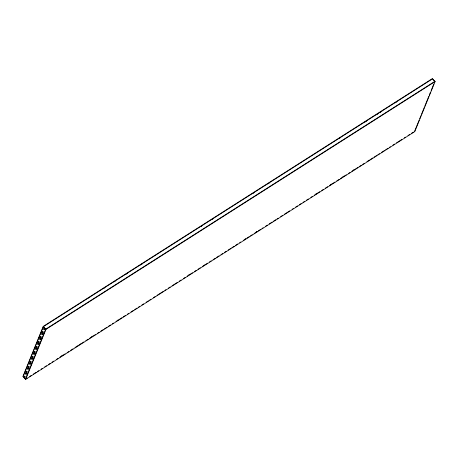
<?xml version="1.0" encoding="UTF-8"?>
<svg xmlns="http://www.w3.org/2000/svg" width="458" height="458" viewBox="0 0 458 458"><rect width="100%" height="100%" fill="white"/><g stroke="black" fill="none" stroke-linecap="round" stroke-linejoin="round"><path stroke-width="0.69" d="M43.212 326.405L22.9 376.424L25.654 379.401L414.788 131.595L435.1 81.576L432.346 78.599L43.212 326.405L45.966 329.376L25.654 379.401M23.129 376.671L43.441 326.651L432.575 78.85L434.791 81.518M25.425 379.15L45.737 329.13L434.871 81.329L434.287 82.761M418.165 122.469L414.559 131.349L414.788 131.595M418.303 122.137L419.104 120.162M419.637 118.845L420.971 115.553M421.509 114.237L424.211 107.578M424.715 106.336L428.745 96.409M429.249 95.167L430.509 92.069M431.127 90.541L433.8 83.963M88.612 298.026L89.82 297.259M103.697 288.425L104.899 287.653M113.95 281.893L115.759 280.737M125.412 274.594L127.227 273.437M140.497 264.987L142.306 263.837M200.827 226.567L202.035 225.8M212.289 219.268L213.497 218.5M252.713 193.528L254.522 192.377M267.793 183.921L269.607 182.771M339.59 138.207L340.798 137.434M364.929 122.068L366.738 120.918M376.39 114.769L378.199 113.618M380.008 112.462L381.823 111.311M395.094 102.861L396.903 101.705M45.966 329.376L435.1 81.576M61.097 356.295L62.906 355.139M76.177 346.689L77.992 345.538M79.801 344.382L81.61 343.231M91.262 337.082L93.071 335.932M117.202 320.566L118.41 319.793M188.393 275.229L190.207 274.079M203.478 265.623L205.287 264.472M244.503 239.5L245.711 238.733M255.965 232.2L257.173 231.433M315.694 194.163L317.503 193.013M330.773 184.563L332.588 183.406M342.24 177.263L344.05 176.107M353.101 170.347L354.303 169.575M368.18 160.741L369.388 159.974M26.026 378.766L27.234 377.999M29.644 376.465L31.459 375.308M33.268 374.157L36.285 372.234M37.487 371.467L38.695 370.699M41.111 369.165L42.313 368.392M44.729 366.858L46.539 365.707M48.348 364.551L50.157 363.4M51.972 362.249L53.781 361.093M56.191 359.559L58 358.408M59.815 357.251L65.242 353.794M67.051 352.643L68.86 351.492M70.669 350.336L73.085 348.801M74.894 347.651L76.704 346.494M78.513 345.343L80.327 344.193M82.137 343.036L83.946 341.886M85.755 340.735L88.165 339.195M89.373 338.428L91.789 336.893M93.598 335.737L95.407 334.586M97.216 333.435L99.025 332.279M100.834 331.128L103.25 329.594M104.458 328.821L106.869 327.287M108.077 326.52L110.493 324.98M112.302 323.829L113.51 323.062M115.92 321.522L118.336 319.987M119.538 319.22L121.954 317.68M123.162 316.913L125.572 315.379M127.381 314.222L128.589 313.455M131.005 311.921L133.415 310.381M134.623 309.614L137.034 308.079M138.242 307.307L139.45 306.539M141.86 305.005L143.675 303.849M146.085 302.314L148.501 300.774M149.703 300.007L150.911 299.24M153.327 297.706L155.136 296.549M156.945 295.399L163.58 291.173M164.788 290.406L165.996 289.633M168.407 288.099L170.216 286.948M172.031 285.792L177.458 282.334M179.267 281.183L181.076 280.033M183.492 278.493L185.301 277.342M187.11 276.191L188.919 275.035M190.728 273.884L192.543 272.733M194.352 271.577L196.161 270.426M197.971 269.275L200.381 267.735M202.196 266.585L204.005 265.434M205.814 264.277L207.623 263.127M209.432 261.976L211.241 260.82M213.056 259.669L215.466 258.135M216.674 257.362L219.084 255.827M220.893 254.677L222.708 253.52M224.517 252.369L226.326 251.219M228.136 250.062L230.551 248.528M231.754 247.761L234.17 246.221M235.378 245.454L237.788 243.919M239.597 242.763L240.805 241.996M243.221 240.461L245.631 238.921M246.839 238.154L249.249 236.62M250.457 235.847L252.266 234.696M254.076 233.546L257.093 231.622M258.301 230.855L260.716 229.315M261.919 228.548L263.127 227.781M265.543 226.246L267.352 225.09M269.161 223.939L272.178 222.016M273.386 221.248L275.796 219.714M277.004 218.947L278.212 218.174M280.622 216.64L282.431 215.489M284.246 214.333L289.674 210.875M292.089 209.34L293.292 208.573M295.708 207.033L297.517 205.882M299.326 204.732L301.135 203.575M302.944 202.425L304.759 201.274M306.568 200.117L308.377 198.967M310.787 197.432L312.596 196.276M314.411 195.125L316.22 193.974M318.029 192.818L319.839 191.667M321.648 190.517L323.457 189.36M325.272 188.209L327.682 186.675M329.491 185.519L331.3 184.368M333.109 183.217L334.924 182.061M336.733 180.91L339.143 179.376M340.351 178.603L342.767 177.069M343.969 176.301L346.385 174.761M348.195 173.611L350.004 172.46M351.813 171.303L354.229 169.769M355.437 169.002L357.847 167.462M359.055 166.695L361.465 165.161M362.673 164.388L364.482 163.237M366.898 161.703L369.308 160.163M370.516 159.395L372.932 157.861M374.134 157.088L376.55 155.554M377.758 154.787L379.567 153.63M381.377 152.48L384.394 150.556M385.602 149.789L388.012 148.255M389.22 147.487L390.428 146.715M392.838 145.18L394.647 144.03M396.462 142.873L401.889 139.415M404.305 137.881L405.507 137.114M407.923 135.574L409.733 134.423M411.542 133.272L413.351 132.116M43.361 326.84L45.657 329.319M41.346 331.804L43.642 334.283M39.331 336.767L41.626 339.246M37.316 341.731L39.611 344.216M35.3 346.7L37.596 349.179M33.285 351.664L35.581 354.143M31.27 356.627L33.566 359.106M29.255 361.591L31.55 364.07M27.24 366.555L29.53 369.034M25.224 371.518L27.514 373.997M23.209 376.482L25.499 378.961M24.274 376.894L24.818 377.569L24.274 376.894M24.537 376.138L25.138 376.882L24.537 376.138M25.545 373.654L26.146 374.398L25.545 373.654M25.871 372.961L26.409 373.636L25.871 372.961M26.295 371.93L26.833 372.6L26.295 371.93M26.553 371.169L27.154 371.919L26.553 371.169M27.56 368.69L28.161 369.434L27.56 368.69M27.886 367.997L28.43 368.667L27.927 367.946M28.31 366.967L28.848 367.637L28.31 366.967M28.568 366.205L29.169 366.955L28.568 366.205M29.575 363.726L30.176 364.471L29.575 363.726M29.907 363.034L30.446 363.704L29.907 363.034M30.325 362.003L30.863 362.673L30.325 362.003M30.589 361.242L31.184 361.992L30.589 361.242M31.596 358.763L32.192 359.507L31.596 358.763M31.923 358.07L32.461 358.74L31.923 358.07M32.341 357.04L32.879 357.709L32.341 357.04M32.604 356.278L33.199 357.028L32.604 356.278M33.611 353.799L34.207 354.544L33.611 353.799M33.938 353.107L34.476 353.776L33.938 353.107M34.356 352.076L34.894 352.746L34.356 352.076M34.619 351.315L35.214 352.065L34.619 351.315M35.627 348.836L36.222 349.58L35.627 348.836M35.953 348.143L36.491 348.813L35.953 348.143M36.371 347.112L36.909 347.782L36.371 347.112M36.634 346.351L37.23 347.095L36.634 346.351M37.642 343.872L38.237 344.616L37.642 343.872M37.968 343.179L38.506 343.849L37.968 343.179M38.386 342.149L38.924 342.819L38.386 342.149M38.649 341.387L39.251 342.132L38.649 341.387M39.657 338.903L40.258 339.653L39.657 338.903M39.983 338.216L40.522 338.886L39.983 338.216M40.401 337.185L40.939 337.855L40.401 337.185M40.665 336.424L41.266 337.168L40.665 336.424M41.672 333.939L42.273 334.689L41.672 333.939M41.999 333.252L42.537 333.922L41.999 333.252M42.417 332.222L42.955 332.892L42.451 332.17M42.68 331.46L43.281 332.205L42.68 331.46M43.687 328.976L44.289 329.726L43.687 328.976M44.014 328.289L44.552 328.959L44.014 328.289"/></g></svg>
